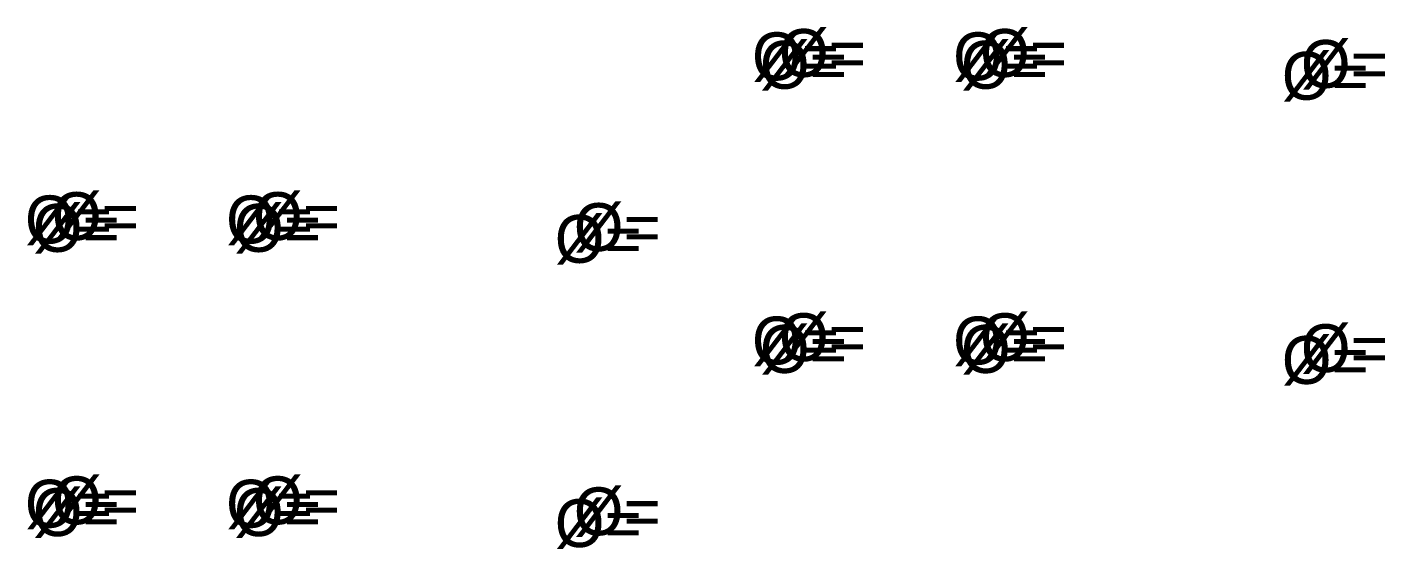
# Model space of a CAD drawing. Extents: x -10 to 10142, y -198 to 739.
# Drawn here: x -10 to 1407, y -198 to 347 of the extents above; entities that cross this region are included whole.
import ezdxf

# ---------------------------------------------------------------- set-up
doc = ezdxf.new("R2010")
doc.units = 0
doc.layers.get('0').update_dxf_attribs({"color": 8, "linetype": 'CONTINUOUS'})
doc.layers.add('1', color=8, linetype='CONTINUOUS')
doc.styles.add('STYLE117', font='cadt_en.shx', dxfattribs={"bigfont": 'cadt_hz.shx'})
doc.styles.add('STYLE119', font='cadt_en.shx', dxfattribs={"bigfont": 'cadt_hz.shx'})
doc.styles.add('STYLE147', font='cadt_en.shx', dxfattribs={"bigfont": 'cadt_hz.shx'})
doc.styles.add('STYLE149', font='cadt_en.shx', dxfattribs={"bigfont": 'cadt_hz.shx'})
doc.styles.add('STYLE177', font='cadt_en.shx', dxfattribs={"bigfont": 'cadt_hz.shx'})
doc.styles.add('STYLE179', font='cadt_en.shx', dxfattribs={"bigfont": 'cadt_hz.shx'})
doc.styles.add('STYLE207', font='cadt_en.shx', dxfattribs={"bigfont": 'cadt_hz.shx'})
doc.styles.add('STYLE209', font='cadt_en.shx', dxfattribs={"bigfont": 'cadt_hz.shx'})
doc.styles.add('STYLE237', font='cadt_en.shx', dxfattribs={"bigfont": 'cadt_hz.shx'})
doc.styles.add('STYLE239', font='cadt_en.shx', dxfattribs={"bigfont": 'cadt_hz.shx'})
doc.styles.add('STYLE267', font='cadt_en.shx', dxfattribs={"bigfont": 'cadt_hz.shx'})
doc.styles.add('STYLE269', font='cadt_en.shx', dxfattribs={"bigfont": 'cadt_hz.shx'})
doc.styles.add('STYLE297', font='cadt_en.shx', dxfattribs={"bigfont": 'cadt_hz.shx'})
doc.styles.add('STYLE299', font='cadt_en.shx', dxfattribs={"bigfont": 'cadt_hz.shx'})
doc.styles.add('STYLE327', font='cadt_en.shx', dxfattribs={"bigfont": 'cadt_hz.shx'})
doc.styles.add('STYLE329', font='cadt_en.shx', dxfattribs={"bigfont": 'cadt_hz.shx'})
doc.styles.add('STYLE357', font='cadt_en.shx', dxfattribs={"bigfont": 'cadt_hz.shx'})
doc.styles.add('STYLE359', font='cadt_en.shx', dxfattribs={"bigfont": 'cadt_hz.shx'})
doc.styles.add('STYLE387', font='cadt_en.shx', dxfattribs={"bigfont": 'cadt_hz.shx'})
doc.styles.add('STYLE389', font='cadt_en.shx', dxfattribs={"bigfont": 'cadt_hz.shx'})
doc.styles.add('STYLE417', font='cadt_en.shx', dxfattribs={"bigfont": 'cadt_hz.shx'})
doc.styles.add('STYLE419', font='cadt_en.shx', dxfattribs={"bigfont": 'cadt_hz.shx'})
doc.styles.add('STYLE447', font='cadt_en.shx', dxfattribs={"bigfont": 'cadt_hz.shx'})
doc.styles.add('STYLE449', font='cadt_en.shx', dxfattribs={"bigfont": 'cadt_hz.shx'})
doc.styles.add('STYLE477', font='cadt_en.shx', dxfattribs={"bigfont": 'cadt_hz.shx'})
doc.styles.add('STYLE479', font='cadt_en.shx', dxfattribs={"bigfont": 'cadt_hz.shx'})
doc.styles.add('STYLE507', font='cadt_en.shx', dxfattribs={"bigfont": 'cadt_hz.shx'})
doc.styles.add('STYLE509', font='cadt_en.shx', dxfattribs={"bigfont": 'cadt_hz.shx'})
doc.styles.add('STYLE57', font='cadt_en.shx', dxfattribs={"bigfont": 'cadt_hz.shx'})
doc.styles.add('STYLE59', font='cadt_en.shx', dxfattribs={"bigfont": 'cadt_hz.shx'})
doc.styles.add('STYLE87', font='cadt_en.shx', dxfattribs={"bigfont": 'cadt_hz.shx'})
doc.styles.add('STYLE89', font='cadt_en.shx', dxfattribs={"bigfont": 'cadt_hz.shx'})

msp = doc.modelspace()

# ---------------------------------------------------------------- texts
at = {"char_height": 50, "attachment_point": 7}
for insert, style in [((774.48772, 293.47718), 'STYLE149'), ((984.48772, 293.47718), 'STYLE179'), ((754.62868, 281.13742), 'STYLE329'), ((964.62868, 281.13742), 'STYLE359'), ((1319.48912, 282.00673), 'STYLE209'), ((1299.63007, 269.66697), 'STYLE389'), ((15.35139, 123.01475), 'STYLE147'), ((225.35139, 123.01475), 'STYLE177'), ((-4.50766, 110.67499), 'STYLE327'), ((205.49234, 110.67499), 'STYLE357'), ((560.35278, 111.54429), 'STYLE207'), ((540.49374, 99.20453), 'STYLE387'), ((774.48772, -3.52282), 'STYLE59'), ((984.48772, -3.52282), 'STYLE89'), ((754.62868, -15.86258), 'STYLE239'), ((964.62868, -15.86258), 'STYLE269'), ((1319.48912, -14.99327), 'STYLE119'), ((1299.63007, -27.33303), 'STYLE299'), ((15.35139, -173.98525), 'STYLE57'), ((225.35139, -173.98525), 'STYLE87'), ((-4.50766, -186.32501), 'STYLE237'), ((205.49234, -186.32501), 'STYLE267'), ((560.35278, -185.45571), 'STYLE117'), ((540.49374, -197.79547), 'STYLE297')]:
    msp.add_mtext('%%c=', dxfattribs=dict(at, insert=insert, style=style))
at = {"layer": '1', "char_height": 50, "attachment_point": 7}
for insert, style in [((746.42777, 290.0061), 'STYLE449'), ((956.42777, 290.0061), 'STYLE479'), ((-12.70857, 119.54366), 'STYLE447'), ((197.29143, 119.54366), 'STYLE477'), ((746.42777, -6.9939), 'STYLE419'), ((956.42777, -6.9939), 'STYLE509'), ((-12.70857, -177.45634), 'STYLE417'), ((197.29143, -177.45634), 'STYLE507')]:
    msp.add_mtext('%%c=', dxfattribs=dict(at, insert=insert, style=style))

doc.saveas('drawing.dxf')
